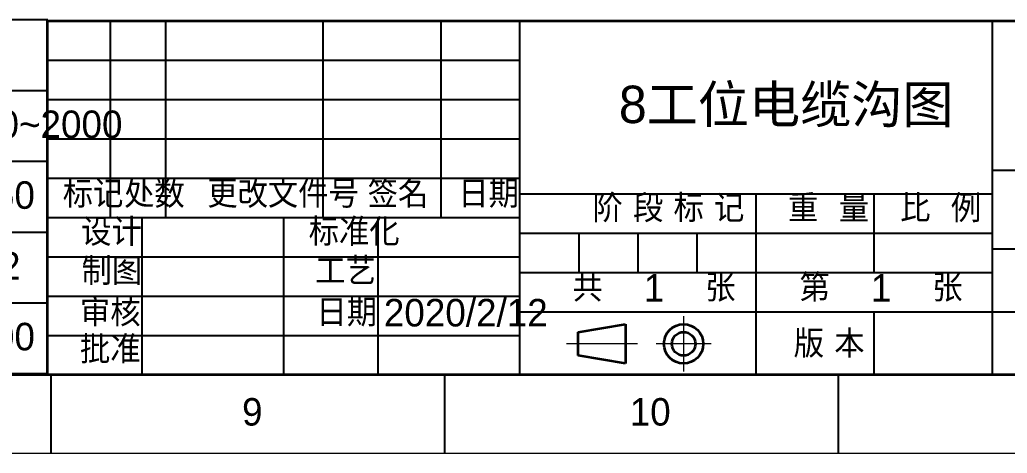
# Model space of a CAD drawing. Extents: x 1129386 to 1341523, y 309636 to 351636.
# Drawn here: x 1322173 to 1334717, y 309636 to 315150 of the extents above; entities that cross this region are included whole.
import ezdxf

# ---------------------------------------------------------------- set-up
doc = ezdxf.new("R2010")
doc.units = 0
doc.header["$LTSCALE"] = 1000
doc.header["$MEASUREMENT"] = 0
doc.linetypes.add('SLD-中心线', pattern=[34.29, 30.48, -1.27, 1.27, -1.27])
doc.linetypes.add('SLD-实线', pattern=[0, 0])
doc.layers.add('实线层', color=7, linetype='SLD-实线', lineweight=35)
doc.layers.add('标注层', color=7, linetype='SLD-实线')
doc.layers.add('细线层', color=7, linetype='SLD-实线')
doc.styles.add('SLDTEXTSTYLE0', font='', dxfattribs={"bigfont": 'bigfont'})
doc.styles.add('SLDTEXTSTYLE1', font='')
doc.styles.get('SLDTEXTSTYLE0').set_extended_font_data('汉仪长仿宋体')
doc.styles.get('SLDTEXTSTYLE1').set_extended_font_data('汉仪长仿宋体')

# ---------------------------------------------------------------- blocks, each defined once
blk = doc.blocks.new('SW_TABLEANNOTATION_0')
at = {"layer": '标注层', "color": 0}
for p, q in [((0, 0), (0, -45)), ((151.9, 0), (0, 0)), ((30, 0), (30, -45)), ((151.9, -45), (151.9, 0)), ((30, -9), (151.9, -9)), ((47.41, -9), (47.41, -45)), ((64.83, -9), (64.83, -45)), ((82.24, -9), (82.24, -45)), ((99.66, -9), (99.66, -45)), ((117.07, -9), (117.07, -45)), ((134.49, -9), (134.49, -45)), ((0, -18), (151.9, -18)), ((0, -27), (151.9, -27)), ((0, -36), (151.9, -36)), ((0, -45), (151.9, -45))]:
    blk.add_line(p, q, dxfattribs=at)
at = {"layer": '标注层', "color": 0, "char_height": 3.5, "attachment_point": 1}
for s, insert, style in [('基本尺寸分段（mm）', (77.04, -2.55), 'SLDTEXTSTYLE0'), ('          线性尺寸', (0.5, -4.8), 'SLDTEXTSTYLE0'), ('公差等级', (0.5, -9.3), 'SLDTEXTSTYLE0'), ('0~3', (36.41, -11.55), 'SLDTEXTSTYLE1'), ('>3~6', (52.64, -11.55), 'SLDTEXTSTYLE1'), ('>6~30', (69.29, -11.55), 'SLDTEXTSTYLE1'), ('>30~120', (85.16, -11.55), 'SLDTEXTSTYLE1'), ('>120~400', (101.81, -11.55), 'SLDTEXTSTYLE1'), ('>400~1000', (118.46, -11.55), 'SLDTEXTSTYLE1'), ('>1000~2000', (135.1, -11.55), 'SLDTEXTSTYLE1'), ('精密级f', (9.91, -20.55), 'SLDTEXTSTYLE0'), ('±0.05', (34.11, -20.55), 'SLDTEXTSTYLE1'), ('±0.05', (51.52, -20.55), 'SLDTEXTSTYLE1'), ('±0.10', (68.93, -20.55), 'SLDTEXTSTYLE1'), ('±0.15', (86.35, -20.55), 'SLDTEXTSTYLE1'), ('±0.20', (103.76, -20.55), 'SLDTEXTSTYLE1'), ('±0.30', (121.18, -20.55), 'SLDTEXTSTYLE1'), ('±0.50', (138.59, -20.55), 'SLDTEXTSTYLE1'), ('中等m', (11.11, -29.55), 'SLDTEXTSTYLE0'), ('±0.1', (34.87, -29.55), 'SLDTEXTSTYLE1'), ('±0.10', (51.52, -29.55), 'SLDTEXTSTYLE1'), ('±0.20', (68.93, -29.55), 'SLDTEXTSTYLE1'), ('±0.30', (86.35, -29.55), 'SLDTEXTSTYLE1'), ('±0.50', (103.76, -29.55), 'SLDTEXTSTYLE1'), ('±0.80', (121.18, -29.55), 'SLDTEXTSTYLE1'), ('±1.2', (139.36, -29.55), 'SLDTEXTSTYLE1'), ('粗糙c', (11.36, -38.55), 'SLDTEXTSTYLE0'), ('±0.2', (34.87, -38.55), 'SLDTEXTSTYLE1'), ('±0.30', (51.52, -38.55), 'SLDTEXTSTYLE1'), ('±0.50', (68.93, -38.55), 'SLDTEXTSTYLE1'), ('±0.80', (86.35, -38.55), 'SLDTEXTSTYLE1'), ('±1.20', (103.76, -38.55), 'SLDTEXTSTYLE1'), ('±2.00', (121.18, -38.55), 'SLDTEXTSTYLE1'), ('±3.00', (138.59, -38.55), 'SLDTEXTSTYLE1')]:
    blk.add_mtext(s, dxfattribs=dict(at, insert=insert, style=style))

msp = doc.modelspace()

# ---------------------------------------------------------------- linework, layer by layer
at = {"color": 7, "linetype": 'SLD-中心线', "lineweight": 18}
for p, q in [((1330605.7, 311377.7), (1330605.7, 310677.7)), ((1330018, 311027.7), (1329118, 311027.7)), ((1330955.7, 311027.7), (1330255.7, 311027.7))]:
    msp.add_line(p, q, dxfattribs=at)
at = {"color": 7, "linetype": 'SLD-实线', "lineweight": 35}
for p, q in [((1329268, 311177.7), (1329868, 311277.7)), ((1329868, 311277.7), (1329868, 310777.7)), ((1329268, 310877.7), (1329268, 311177.7)), ((1329868, 310777.7), (1329268, 310877.7))]:
    msp.add_line(p, q, dxfattribs=at)
at = {"color": 7, "linetype": 'SLD-实线', "lineweight": 18}
msp.add_line((1282122.6, 309635.9), (1341523.1, 309635.9), dxfattribs=at)
at = {"color": 7, "linetype": 'SLD-实线', "lineweight": 35}
for radius in [250, 150]:
    msp.add_circle((1330605.7, 311027.7), radius, dxfattribs=at)
at = {"layer": '实线层', "color": 7, "lineweight": 35}
for p, q in [((1322523.1, 315135.9), (1322523.1, 310635.9)), ((1322523.1, 315135.9), (1340523.1, 315135.9)), ((1282122.6, 310635.9), (1340523.1, 310635.9))]:
    msp.add_line(p, q, dxfattribs=at)
at = {"layer": '实线层', "color": 7, "lineweight": 25}
for p, q in [((1323323.1, 315135.9), (1323323.1, 312635.9)), ((1324023.1, 315135.9), (1324023.1, 312635.9)), ((1326023.1, 315135.9), (1326023.1, 312635.9)), ((1327523.1, 315135.9), (1327523.1, 312635.9)), ((1328523.1, 315135.9), (1328523.1, 310635.9)), ((1334523.1, 315135.9), (1334523.1, 310635.9)), ((1322523.1, 314635.9), (1328523.1, 314635.9)), ((1322523.1, 314135.9), (1328523.1, 314135.9)), ((1322523.1, 313635.9), (1328523.1, 313635.9)), ((1322523.1, 313135.9), (1328523.1, 313135.9)), ((1328523.1, 312935.9), (1334523.1, 312935.9)), ((1331523.1, 312935.9), (1331523.1, 310635.9)), ((1333023.1, 312935.9), (1333023.1, 311935.9)), ((1322523.1, 312635.9), (1328523.1, 312635.9)), ((1323723.1, 312635.9), (1323723.1, 310635.9)), ((1325523.1, 312635.9), (1325523.1, 310635.9)), ((1322523.1, 312135.9), (1328523.1, 312135.9)), ((1328523.1, 311935.9), (1334523.1, 311935.9)), ((1322523.1, 311635.9), (1328523.1, 311635.9)), ((1322523.1, 311135.9), (1328523.1, 311135.9))]:
    msp.add_line(p, q, dxfattribs=at)
at = {"layer": '实线层', "lineweight": 25}
for p, q in [((1334523.1, 313235.9), (1340523.1, 313235.9)), ((1326723.1, 312635.9), (1326723.1, 310635.9)), ((1328523.1, 312435.9), (1334523.1, 312435.9)), ((1329273.1, 312435.9), (1329273.1, 311935.9)), ((1330023.1, 312435.9), (1330023.1, 311935.9)), ((1330773.1, 312435.9), (1330773.1, 311935.9)), ((1334516.5, 312235.9), (1340516.5, 312235.9)), ((1328523.1, 311435.9), (1334523.1, 311435.9)), ((1333023.1, 311435.9), (1333023.1, 310635.9)), ((1334515.5, 311435.9), (1340515.5, 311435.9))]:
    msp.add_line(p, q, dxfattribs=at)
at = {"layer": '细线层'}
for p, q in [((1322572.6, 309635.9), (1322572.6, 310635.9)), ((1327572.6, 309635.9), (1327572.6, 310635.9)), ((1332572.6, 309635.9), (1332572.6, 310635.9))]:
    msp.add_line(p, q, dxfattribs=at)

# ---------------------------------------------------------------- block references
at = {"layer": '标注层', "xscale": 100, "yscale": 100, "zscale": 100}
msp.add_blockref('SW_TABLEANNOTATION_0', (1307338.8, 315150), dxfattribs=at)

# ---------------------------------------------------------------- texts
at = {"color": 7, "linetype": 'SLD-实线', "lineweight": 18, "char_height": 350, "attachment_point": 2}
for s, insert, style in [('阶 段 标 记', (1330412.7, 312925.2), 'SLDTEXTSTYLE0'), ('重  量', (1332446.8, 312925.2), 'SLDTEXTSTYLE0'), ('比  例', (1333871.6, 312925.2), 'SLDTEXTSTYLE0'), ('设计', (1323338.1, 312624.2), 'SLDTEXTSTYLE0'), ('标准化', (1326420.7, 312624.2), 'SLDTEXTSTYLE0'), ('制图', (1323343, 312124.4), 'SLDTEXTSTYLE0'), ('工艺', (1326311.6, 312125.8), 'SLDTEXTSTYLE0'), ('共    1    张 ', (1330229.2, 311914.3), 'SLDTEXTSTYLE0'), ('第    1    张', (1333113.8, 311914.3), 'SLDTEXTSTYLE0'), ('审核', (1323322.8, 311600.2), 'SLDTEXTSTYLE0'), ('日期', (1326326, 311598.8), 'SLDTEXTSTYLE0'), ('2020/2/12', (1327838.7, 311598.8), 'SLDTEXTSTYLE1'), ('版 本', (1332453.9, 311201.9), 'SLDTEXTSTYLE0'), ('9', (1325127.2, 310337.9), 'SLDTEXTSTYLE1'), ('10', (1330181.4, 310337.9), 'SLDTEXTSTYLE1')]:
    msp.add_mtext(s, dxfattribs=dict(at, insert=insert, style=style))
at = {"layer": '实线层', "color": 7, "char_height": 350, "attachment_point": 2, "style": 'SLDTEXTSTYLE0'}
for s, insert in [('标记', (1323104.5, 313107.7)), ('处数', (1323884, 313107.7)), ('更改文件号', (1325517.6, 313107.7)), ('签名', (1326977.1, 313107.7)), ('日期', (1328128.9, 313107.7))]:
    msp.add_mtext(s, dxfattribs=dict(at, insert=insert))
at = {"layer": '标注层', "insert": (1329783, 314311.3), "char_height": 476.25, "attachment_point": 1, "style": 'SLDTEXTSTYLE0'}
msp.add_mtext('\\fﾺﾺￒￇﾳﾤﾷￂￋￎￌﾣﾤ|b0|i0|c1|p2;8工位电缆沟图', dxfattribs=at)
at = {"layer": '标注层', "color": 7, "insert": (1323323.1, 311129.8), "char_height": 350, "attachment_point": 2, "style": 'SLDTEXTSTYLE0'}
msp.add_mtext('批准', dxfattribs=at)

doc.saveas('drawing.dxf')
